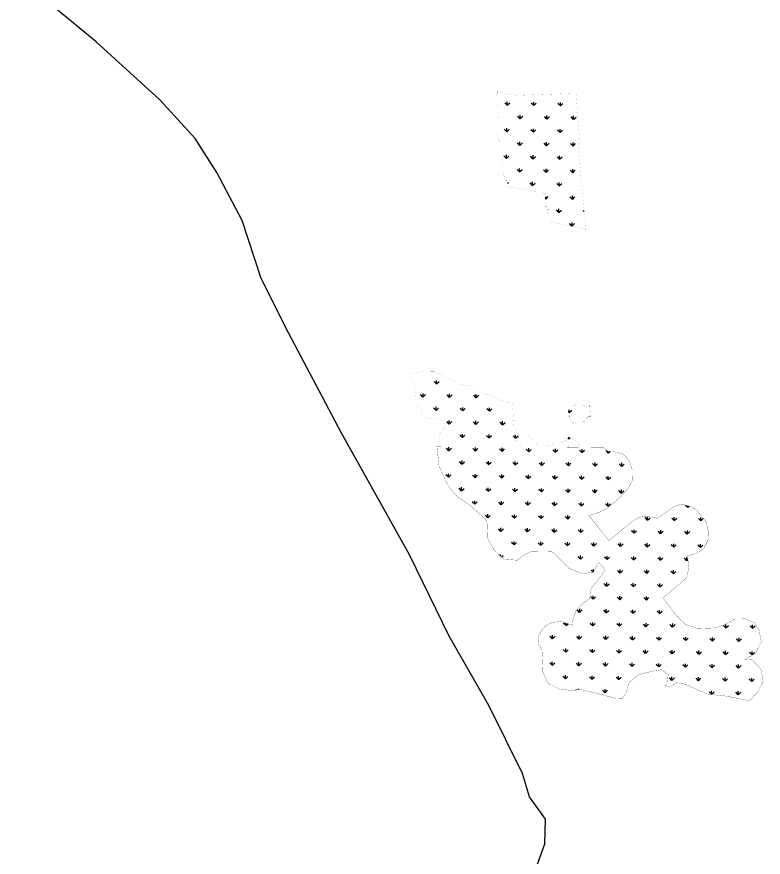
# Model space of a CAD drawing. Header units: metres. Extents: x 266580 to 276210, y 2111090 to 2136109.
# Drawn here: x 269282 to 271296, y 2114984 to 2117250 of the extents above; entities that cross this region are included whole.
import ezdxf

# ---------------------------------------------------------------- set-up
doc = ezdxf.new("R2010")
doc.units = ezdxf.units.M
doc.layers.add('MANGROOVES', color=112, linetype='Continuous')
doc.layers.add('village', color=3, linetype='Continuous')

msp = doc.modelspace()

# ---------------------------------------------------------------- hatches: boundary and pattern name
at = {"layer": 'MANGROOVES'}
h = msp.add_hatch(dxfattribs=at)
h.set_pattern_fill('GRASS', color=256, scale=2, angle=-0.837602)
h.paths.add_polyline_path([(270791.3, 2117044), (270635.9, 2117038.3), (270596.2, 2117042.9), (270588.2, 2117047), (270588.3, 2117051), (270588.3, 2117051.8), (270580.3, 2117049.6), (270580.3, 2117047.1), (270580.2, 2117043.1), (270576.2, 2117039.2), (270575.9, 2117019.3), (270579.7, 2117007.3), (270579.5, 2116995.3), (270583.3, 2116979.4), (270587.1, 2116967.4), (270587, 2116959.4), (270583, 2116959.5), (270578.9, 2116955.5), (270578.8, 2116947.6), (270578.7, 2116935.6), (270582.4, 2116919.6), (270586.3, 2116911.6), (270586.2, 2116907.6), (270586.2, 2116903.6), (270586, 2116895.7), (270589.9, 2116887.7), (270589.7, 2116875.7), (270589.6, 2116867.8), (270593.3, 2116847.8), (270593.1, 2116831.9), (270596.9, 2116819.9), (270600.7, 2116807.9), (270604.7, 2116807.8), (270608.4, 2116791.8), (270640.2, 2116787.4), (270644.2, 2116787.3), (270683.9, 2116778.8), (270691.8, 2116778.6), (270703.7, 2116774.5), (270711.6, 2116770.4), (270707.5, 2116758.5), (270707.2, 2116738.6), (270719.1, 2116738.4), (270719, 2116730.5), (270711, 2116730.6), (270714.9, 2116718.6), (270714.6, 2116698.7), (270817.8, 2116677.2), (270804, 2116824.8), (270797.2, 2116904.5), (270801.3, 2116912.5)])
h = msp.add_hatch(dxfattribs=at)
h.set_pattern_fill('GRASS', color=256, scale=2, angle=-0.837602)
h.paths.add_polyline_path([(270621.4, 2116142.2), (270623, 2116154.4), (270619.8, 2116206.2), (270584.1, 2116218.7), (270540.5, 2116235.2), (270510, 2116254.2), (270485.3, 2116257.8), (270453.3, 2116270.9), (270428.7, 2116284.9), (270409.6, 2116292.6), (270382.5, 2116293), (270359.9, 2116290.4), (270346.2, 2116286.5), (270345.6, 2116276.1), (270359.9, 2116256.4), (270357.1, 2116226), (270356.9, 2116210.1), (270371.4, 2116191.4), (270380.8, 2116175.3), (270387.4, 2116168.2), (270408.8, 2116165.7), (270427.6, 2116165.4), (270439.8, 2116156), (270433.2, 2116139.4), (270424.2, 2116126.6), (270420.4, 2116099.7), (270427.1, 2116092), (270415.8, 2116092.1), (270421.8, 2116037.7), (270446.5, 2115984.6), (270470.9, 2115956.4), (270507.4, 2115930.7), (270551.8, 2115891.2), (270553.7, 2115841.5), (270571.5, 2115810.6), (270597, 2115787.2), (270632.7, 2115784.6), (270665.4, 2115809), (270725.9, 2115808.3), (270741.1, 2115793.8), (270771.5, 2115763.3), (270808.2, 2115748), (270838.1, 2115752.4), (270852.5, 2115779.4), (270870, 2115758), (270849.8, 2115730.3), (270832, 2115709), (270828.4, 2115681.1), (270810.7, 2115669.2), (270790.1, 2115647.5), (270782.6, 2115621.7), (270781.9, 2115609.1), (270748, 2115621), (270721.6, 2115614.7), (270703.3, 2115602.8), (270691, 2115582.1), (270688.5, 2115560.2), (270699.3, 2115543), (270700.2, 2115524.3), (270702, 2115482.9), (270715.4, 2115452.6), (270746.9, 2115436.7), (270780, 2115433.2), (270802, 2115436.2), (270830.5, 2115429.8), (270856.8, 2115423), (270899.6, 2115412), (270916, 2115411.9), (270926.7, 2115427.7), (270934.3, 2115454.5), (270960.7, 2115476.2), (270998.4, 2115485.6), (271022.3, 2115489.3), (271039.9, 2115476.4), (271036.7, 2115444.3), (271042.8, 2115442.3), (271063.8, 2115454.1), (271085.8, 2115450), (271143.9, 2115424), (271197.7, 2115417.9), (271259.6, 2115405.7), (271280.8, 2115428), (271295.9, 2115457.4), (271290.9, 2115488.9), (271266.9, 2115516.5), (271247.2, 2115517.9), (271274.8, 2115532.4), (271291.1, 2115564.1), (271284.9, 2115596.7), (271272.4, 2115616.1), (271246.7, 2115626.3), (271219.8, 2115626), (271187.2, 2115608.3), (271163.5, 2115602), (271119.5, 2115600.3), (271086.1, 2115611.6), (271065.4, 2115631.6), (271025.9, 2115682.6), (271089.1, 2115736.5), (271095.5, 2115762.8), (271092, 2115796.3), (271114.1, 2115802.1), (271135.7, 2115816.1), (271149.2, 2115842.9), (271148.4, 2115862), (271142, 2115888.6), (271117.6, 2115919.3), (271101.9, 2115929.2), (271074.4, 2115935.9), (271054, 2115928), (271026.5, 2115908.4), (271010.6, 2115897.4), (270998.4, 2115900.7), (270977.1, 2115902.7), (270962, 2115900.4), (270945.1, 2115890.5), (270901.7, 2115855.3), (270880.2, 2115837.4), (270825.7, 2115905.6), (270833, 2115906.9), (270852.3, 2115913.7), (270868.5, 2115920.5), (270884.7, 2115931.5), (270916.2, 2115960.1), (270934.3, 2115981.9), (270942.9, 2116000.1), (270943.2, 2116027.4), (270935.1, 2116053.3), (270918.1, 2116071.4), (270894.4, 2116076.9), (270877.6, 2116078.1), (270865.2, 2116087.7), (270766.7, 2116088.6), (270769.1, 2116091.2), (270785, 2116092.1), (270800.6, 2116094.8), (270798.1, 2116102.6), (270784.2, 2116111.3), (270772.4, 2116116.7), (270760.8, 2116106.5), (270729, 2116095.6), (270704.7, 2116092.8), (270677.1, 2116099.4), (270671, 2116112.2), (270662.6, 2116121.6), (270654.8, 2116120.2), (270647.7, 2116113.3), (270644.5, 2116103.4), (270642, 2116090.4), (270642.5, 2116089.9), (270622.1, 2116090.1), (270622.3, 2116103.3), (270636.2, 2116115.7), (270637.5, 2116128.6), (270632.8, 2116137.6)])
h = msp.add_hatch(dxfattribs=at)
h.set_pattern_fill('GRASS', color=256, scale=2, angle=-0.837602)
h.paths.add_polyline_path([(270830.5, 2116183.2), (270826.7, 2116195.2), (270830.6, 2116195.2), (270834.7, 2116199.1), (270842.6, 2116199), (270842.7, 2116202.9), (270830.8, 2116203.1), (270830.7, 2116199.1), (270826.7, 2116199.2), (270826.8, 2116203.2), (270822.8, 2116203.2), (270818.8, 2116199.3), (270814.8, 2116199.4), (270810.9, 2116203.4), (270802.9, 2116203.5), (270798.8, 2116199.6), (270790.9, 2116199.7), (270790.9, 2116203.7), (270782.9, 2116199.8), (270770.8, 2116188.1), (270770.7, 2116180.1), (270774.6, 2116176.1), (270774.4, 2116164.1), (270783.6, 2116156), (270806.2, 2116155.7), (270810.2, 2116159.6), (270814.2, 2116159.6), (270818.2, 2116163.5), (270818.3, 2116167.5), (270822.3, 2116171.4), (270830.3, 2116171.3)])

# ---------------------------------------------------------------- linework, layer by layer
at = {"layer": 'MANGROOVES', "const_width": 0.134, "flags": 128}
for points in [[(270797.2, 2116904.5), (270801.3, 2116912.5), (270791.3, 2117044), (270635.9, 2117038.3), (270596.2, 2117042.9), (270588.2, 2117047), (270588.3, 2117051), (270588.3, 2117051.8), (270580.3, 2117049.6), (270580.3, 2117047.1), (270580.2, 2117043.1), (270576.2, 2117039.2), (270575.9, 2117019.3), (270579.7, 2117007.3), (270579.5, 2116995.3), (270583.3, 2116979.4), (270587.1, 2116967.4), (270587, 2116959.4), (270583, 2116959.5), (270578.9, 2116955.5), (270578.8, 2116947.6), (270578.7, 2116935.6), (270582.4, 2116919.6), (270586.3, 2116911.6), (270586.2, 2116907.6), (270586.2, 2116903.6), (270586, 2116895.7), (270589.9, 2116887.7), (270589.7, 2116875.7), (270589.6, 2116867.8), (270593.3, 2116847.8), (270593.1, 2116831.9), (270596.9, 2116819.9), (270600.7, 2116807.9), (270604.7, 2116807.8), (270608.4, 2116791.8), (270640.2, 2116787.4), (270644.2, 2116787.3), (270683.9, 2116778.8), (270691.8, 2116778.6), (270703.7, 2116774.5), (270711.6, 2116770.4), (270707.5, 2116758.5), (270707.2, 2116738.6), (270719.1, 2116738.4), (270719, 2116730.5), (270711, 2116730.6), (270714.9, 2116718.6), (270714.6, 2116698.7), (270817.8, 2116677.2), (270804, 2116824.8)], [(270830.5, 2116183.2), (270826.7, 2116195.2), (270830.6, 2116195.2), (270834.7, 2116199.1), (270842.6, 2116199), (270842.7, 2116202.9), (270830.8, 2116203.1), (270830.7, 2116199.1), (270826.7, 2116199.2), (270826.8, 2116203.2), (270822.8, 2116203.2), (270818.8, 2116199.3), (270814.8, 2116199.4), (270810.9, 2116203.4), (270802.9, 2116203.5), (270798.8, 2116199.6), (270790.9, 2116199.7), (270790.9, 2116203.7), (270782.9, 2116199.8), (270770.8, 2116188.1), (270770.7, 2116180.1), (270774.6, 2116176.1), (270774.4, 2116164.1), (270783.6, 2116156), (270806.2, 2116155.7), (270810.2, 2116159.6), (270814.2, 2116159.6), (270818.2, 2116163.5), (270818.3, 2116167.5), (270822.3, 2116171.4), (270830.3, 2116171.3)]]:
    msp.add_lwpolyline(points, close=True, dxfattribs=at)
at = {"layer": 'MANGROOVES', "flags": 128}
msp.add_lwpolyline([(270415.8, 2116092.1, 0.597, 0.597, 0), (270421.8, 2116037.7, 0.597, 0.597, 0), (270446.5, 2115984.6, 0.597, 0.597, 0), (270470.9, 2115956.4, 0.597, 0.597, 0), (270507.4, 2115930.7, 0.597, 0.597, 0), (270544.9, 2115897.3, 0.597, 0.597, 0), (270552, 2115886.2, 0.597, 0.597, 0), (270553.7, 2115841.5, 0.597, 0.597, 0), (270571.5, 2115810.6, 0.597, 0.597, 0), (270597, 2115787.2, 0.597, 0.597, 0), (270632.7, 2115784.6, 0.597, 0.597, 0), (270656, 2115801.9, 0.597, 0.597, 0), (270672, 2115808.9, 0.597, 0.597, 0), (270725.9, 2115808.3, 0.597, 0.597, 0), (270741.1, 2115793.8, 0.597, 0.597, 0), (270771.5, 2115763.3, 0.597, 0.597, 0), (270808.2, 2115748, 0.597, 0.597, 0), (270838.1, 2115752.4, 0.597, 0.597, 0), (270852.5, 2115779.4, 0.597, 0.597, 0), (270870, 2115758, 0.597, 0.597, 0), (270849.8, 2115730.3, 0.597, 0.597, 0), (270832, 2115709, 0.597, 0.597, 0), (270828.4, 2115681.1, 0.597, 0.597, 0), (270810.7, 2115669.2, 0.597, 0.597, 0), (270790.1, 2115647.5, 0.597, 0.597, 0), (270782.6, 2115621.7, 0.597, 0.597, 0), (270781.9, 2115609.1, 0.597, 0.597, 0), (270748, 2115621, 0.597, 0.597, 0), (270721.6, 2115614.7, 0.597, 0.597, 0), (270703.3, 2115602.8, 0.597, 0.597, 0), (270691, 2115582.1, 0.597, 0.597, 0), (270688.5, 2115560.2, 0.597, 0.597, 0), (270699.3, 2115543, 0.597, 0.597, 0), (270700.2, 2115524.3, 0.597, 0.597, 0), (270702, 2115482.9, 0.597, 0.597, 0), (270715.4, 2115452.6, 0.597, 0.597, 0), (270746.9, 2115436.7, 0.597, 0.597, 0), (270780, 2115433.2, 0.597, 0.597, 0), (270802, 2115436.2, 0.597, 0.597, 0), (270830.5, 2115429.8, 0.597, 0.597, 0), (270856.8, 2115423, 0.597, 0.597, 0), (270899.6, 2115412, 0.597, 0.597, 0), (270916, 2115411.9, 0.597, 0.597, 0), (270926.7, 2115427.7, 0.597, 0.597, 0), (270934.3, 2115454.5, 0.597, 0.597, 0), (270960.7, 2115476.2, 0.597, 0.597, 0), (270998.4, 2115485.6, 0.597, 0.597, 0), (271022.3, 2115489.3, 0.597, 0.597, 0), (271039.9, 2115476.4, 0.597, 0.597, 0), (271038, 2115457.7, 0.597, 0.597, 0), (271032.4, 2115445.7, 0.597, 0.597, 0), (271042.8, 2115442.3, 0.597, 0.597, 0), (271063.8, 2115454.1, 0.597, 0.597, 0), (271085.8, 2115450, 0.597, 0.597, 0), (271143.9, 2115424, 0.597, 0.597, 0), (271197.7, 2115417.9, 0.597, 0.597, 0), (271259.6, 2115405.7, 0.597, 0.597, 0), (271280.8, 2115428, 0.597, 0.597, 0), (271295.9, 2115457.4, 0.597, 0.597, 0), (271290.9, 2115488.9, 0.597, 0.597, 0), (271266.9, 2115516.5, 0.597, 0.597, 0), (271247.2, 2115517.9, 0.597, 0.597, 0), (271274.8, 2115532.4, 0.597, 0.597, 0), (271291.1, 2115564.1, 0.597, 0.597, 0), (271284.9, 2115596.7, 0.597, 0.597, 0), (271272.4, 2115616.1, 0.597, 0.597, 0), (271246.7, 2115626.3, 0.597, 0.597, 0), (271219.8, 2115626, 0.597, 0.597, 0), (271187.2, 2115608.3, 0.597, 0.597, 0), (271163.5, 2115602, 0.597, 0.597, 0), (271119.5, 2115600.3, 0.597, 0.597, 0), (271086.1, 2115611.6, 0.597, 0.597, 0), (271065.4, 2115631.6, 0.597, 0.597, 0), (271025.9, 2115682.6, 0.597, 0.597, 0), (271089.1, 2115736.5, 0.597, 0.597, 0), (271095.5, 2115762.8, 0.597, 0.597, 0), (271092, 2115796.3, 0.597, 0.597, 0), (271114.1, 2115802.1, 0.597, 0.597, 0), (271135.7, 2115816.1, 0.597, 0.597, 0), (271149.2, 2115842.9, 0.597, 0.597, 0), (271148.4, 2115862, 0.597, 0.597, 0), (271142, 2115888.6, 0.597, 0.597, 0), (271117.6, 2115919.3, 0.597, 0.597, 0), (271101.9, 2115929.2, 0.597, 0.597, 0), (271074.4, 2115935.9, 0.597, 0.597, 0), (271054, 2115928, 0.597, 0.597, 0), (271026.5, 2115908.4, 0.597, 0.597, 0), (271010.6, 2115897.4, 0.597, 0.597, 0), (270998.4, 2115900.7, 0.597, 0.597, 0), (270977.1, 2115902.7, 0.597, 0.597, 0), (270962, 2115900.4, 0.597, 0.597, 0), (270945.1, 2115890.5, 0.597, 0.597, 0), (270901.7, 2115855.3, 0.597, 0.597, 0), (270880.2, 2115837.4, 0.597, 0.597, 0), (270825.7, 2115905.6, 0.597, 0.597, 0), (270833, 2115906.9, 0.597, 0.597, 0), (270852.3, 2115913.7, 0.597, 0.597, 0), (270868.5, 2115920.5, 0.597, 0.597, 0), (270884.7, 2115931.5, 0.597, 0.597, 0), (270916.2, 2115960.1, 0.597, 0.597, 0), (270934.3, 2115981.9, 0.597, 0.597, 0), (270942.9, 2116000.1, 0.597, 0.597, 0), (270943.2, 2116027.4, 0.597, 0.597, 0), (270935.1, 2116053.3, 0.597, 0.597, 0), (270918.1, 2116071.4, 0.597, 0.597, 0), (270894.4, 2116076.9, 0.597, 0.597, 0), (270877.6, 2116078.1, 0.597, 0.597, 0), (270865.2, 2116087.7, 0.597, 0.597, 0), (270766.7, 2116088.6, 0.134, 0.134, 0), (270769.1, 2116091.2, 0.134, 0.134, 0), (270785, 2116092.1, 0.134, 0.134, 0), (270800.6, 2116094.8, 0.134, 0.134, 0), (270798.1, 2116102.6, 0.134, 0.134, 0), (270784.2, 2116111.3, 0.134, 0.134, 0), (270772.4, 2116116.7, 0.134, 0.134, 0), (270760.8, 2116106.5, 0.134, 0.134, 0), (270740, 2116099.4, 0.134, 0.134, 0), (270727.7, 2116095.5, 0.134, 0.134, 0), (270709.7, 2116093.4, 0.134, 0.134, 0), (270701.7, 2116093.5, 0.134, 0.134, 0), (270683, 2116098, 0.134, 0.134, 0), (270675.6, 2116102.5, 0.134, 0.134, 0), (270671, 2116112.2, 0.134, 0.134, 0), (270662.6, 2116121.6, 0.134, 0.134, 0), (270654.8, 2116120.2, 0.134, 0.134, 0), (270647.7, 2116113.3, 0.134, 0.134, 0), (270644.5, 2116103.4, 0.134, 0.134, 0), (270642, 2116090.4, 0.134, 0.134, 0), (270642.5, 2116089.9, 0.597, 0.597, 0), (270622.1, 2116090.1, 0.134, 0.134, 0), (270622.2, 2116098.2, 0.134, 0.134, 0), (270626.8, 2116107.3, 0.134, 0.134, 0), (270636.2, 2116115.7, 0.134, 0.134, 0), (270637.5, 2116128.6, 0.134, 0.134, 0), (270632.8, 2116137.6, 0.134, 0.134, 0), (270621.4, 2116142.2, 0.134, 0.134, 0), (270623, 2116154.4, 0.134, 0.134, 0), (270619.8, 2116206.2, 0.134, 0.134, 0), (270584.1, 2116218.7, 0.134, 0.134, 0), (270540.5, 2116235.2, 0.134, 0.134, 0), (270510, 2116254.2, 0.134, 0.134, 0), (270485.3, 2116257.8, 0.134, 0.134, 0), (270453.3, 2116270.9, 0.134, 0.134, 0), (270428.7, 2116284.9, 0.134, 0.134, 0), (270409.6, 2116292.6, 0.134, 0.134, 0), (270382.5, 2116293, 0.134, 0.134, 0), (270359.9, 2116290.4, 0.134, 0.134, 0), (270346.2, 2116286.5, 0.134, 0.134, 0), (270345.6, 2116276.1, 0.134, 0.134, 0), (270354, 2116264.6, 0.134, 0.134, 0), (270359.3, 2116250.4, 0.134, 0.134, 0), (270357.1, 2116226, 0.134, 0.134, 0), (270356.9, 2116210.1, 0.134, 0.134, 0), (270371.4, 2116191.4, 0.134, 0.134, 0), (270380.8, 2116175.3, 0.134, 0.134, 0), (270387.4, 2116168.2, 0.134, 0.134, 0), (270408.8, 2116165.7, 0.134, 0.134, 0), (270419.2, 2116165.5, 0.134, 0.134, 0), (270431, 2116162.8, 0.134, 0.134, 0), (270439.8, 2116156, 0.134, 0.134, 0), (270433.2, 2116139.4, 0.134, 0.134, 0), (270424.2, 2116126.6, 0.134, 0.134, 0), (270420.4, 2116099.7, 0.134, 0.134, 0), (270427.1, 2116092, 0, 0, 0)], format="xyseb", dxfattribs=at)
at = {"layer": 'MANGROOVES', "const_width": 0.597}
msp.add_lwpolyline([(270427.1, 2116092), (270415.8, 2116092.1)], dxfattribs=at)
at = {"layer": 'village', "color": 3, "true_color": 0x00ff00}
msp.add_polyline3d([(270687, 2114965.3, 0), (270706.7, 2115019.3, 0), (270708.5, 2115086.6, 0), (270665.4, 2115146.7, 0), (270647, 2115209.4, 0), (270555.8, 2115392.5, 0), (270449, 2115580, 0), (270341.9, 2115798.8, 0), (270157.6, 2116129.2, 0), (270007.4, 2116412.8, 0), (269941.3, 2116546.8, 0), (269890.8, 2116701.1, 0), (269822.5, 2116830.6, 0), (269763.5, 2116922.1, 0), (269668.5, 2117026.7, 0), (269496.9, 2117182.3, 0), (269282.5, 2117360, 0)], dxfattribs=at)

doc.saveas('drawing.dxf')
